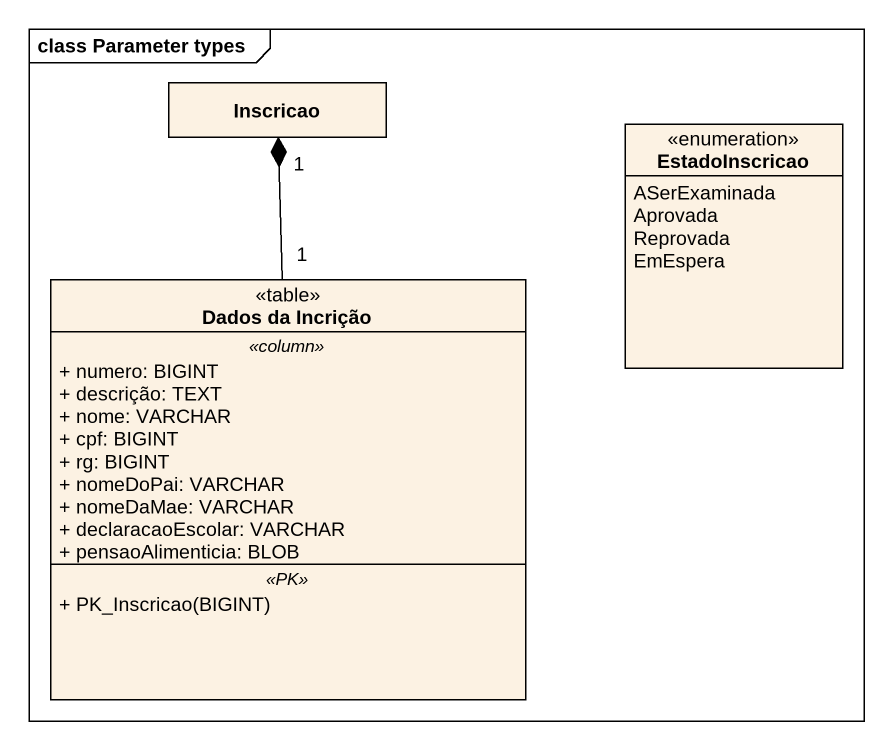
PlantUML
@startuml
mainframe class Parameter types
hide circle
hide empty members
skinparam classAttributeIconSize 0
class Inscricao
enum EstadoInscricao {
  ASerExaminada
  Aprovada
  Reprovada
  EmEspera
}
class "Dados da Incrição" as Dados_da_Incrição <<table>> {
  .. <<column>> ..
  + numero: BIGINT
  + descrição: TEXT
  + nome: VARCHAR
  + cpf: BIGINT
  + rg: BIGINT
  + nomeDoPai: VARCHAR
  + nomeDaMae: VARCHAR
  + declaracaoEscolar: VARCHAR
  + pensaoAlimenticia: BLOB
  .. <<PK>> ..
  + PK_Inscricao(BIGINT)
}
Dados_da_Incrição "1" -up-* "1" Inscricao
@enduml
